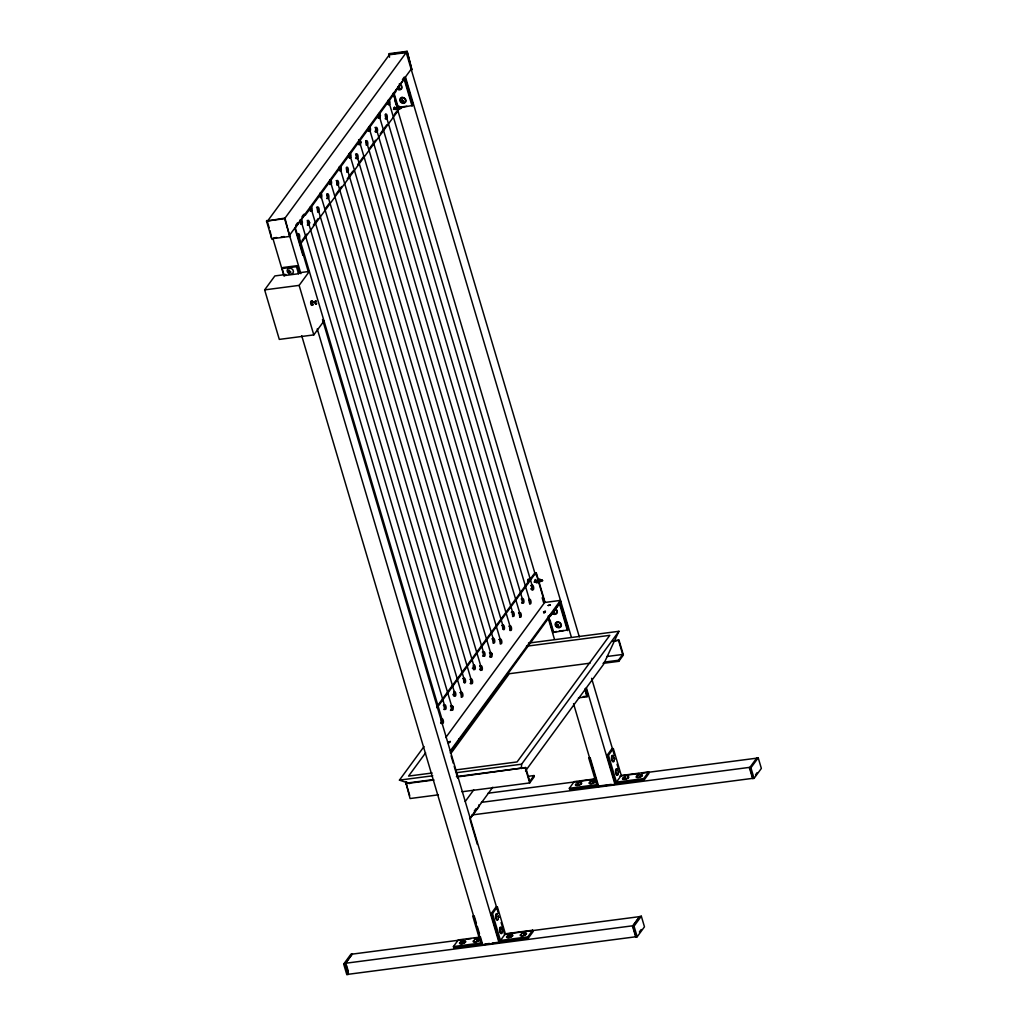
<?xml version="1.0" encoding="UTF-8"?>
<svg xmlns="http://www.w3.org/2000/svg" width="1026" height="1026" viewBox="0 0 1026 1026"><rect width="100%" height="100%" fill="white"/><g stroke="black" fill="none" stroke-linecap="round" stroke-linejoin="round"><path stroke-width="1.5" d="M540.138 580.062L539.638 578.972L540.664 581.332L541.613 579.754L542.703 580.626L541.882 580.46M316.38 304.222L315.136 303.196L315.739 300.733M316.495 303.901L316.585 302.991M399.229 106.819L399.306 108.435L400.602 108.243L399.601 108.128L398.87 106.05L399.589 108.884L400.589 108.692L400.845 106.832L400.691 108.089M539.997 579.728C539.291 583.653 541.882 579.395 542.51 580.678M521.336 768.564L521.606 764.19L618.922 631.298L528.493 643.097M394.42 108.384C394.471 104.383 394.728 109.705 396.6 109.256M535.187 581.306L535.29 579.498L535.739 581.178M535.764 581.229C535.174 578.292 536.893 584.717 537.855 581.319M400.679 107.255L401.807 107.768M541.459 580.998L541.946 580.357M524.491 934.122L523.722 934.763M399.255 108.115L398.037 108.987L396.69 106.306L397.678 109.641L398.678 109.654L399.255 108.294M539.496 579.677L539.548 580.075M315.033 301.695L315.495 300.721L316.149 301.195M537.855 581.486C536.931 586.372 532.417 576.779 536.79 582.242M540.022 581.203L538.791 582.742L537.291 579.959L538.227 581.973L539.445 581.101M399.05 88.018C397.908 85.068 396.985 89.865 399.627 87.838M403.026 101.459C401.653 98.509 401.23 103.549 403.808 101.112M557.144 624.295L557.169 625.116M396.959 109.128C395.1 111.244 392.74 105.319 396.023 109.333M543.818 613.086L545.306 612.214M618.922 631.298L603.544 664.361L525.517 770.898M539.907 581.383C538.329 584.05 537.611 577.574 537.342 580.113M317.509 211.843L317.893 211.382A2.36 0.923 82.6 0 0 317.803 208.355A2.36 0.923 82.6 0 0 316.534 207.355M289.358 270.389L289.601 271.928L290.986 272.095M477.411 940.38L476.654 940.906M266.516 221.09L284.971 218.076L289.717 236.429L271.749 238.776L266.516 221.09L284.587 218.679L406.232 52.57L579.318 636.889M389.534 57.251L389.136 53.647L407.104 51.3L411.862 69.653L407.104 51.3M267.696 220.885L389.354 54.763L406.232 52.57M271.749 238.776L270.056 230.735M295.77 225.245L297.54 222.822M301.965 216.781L303.734 214.37L304.158 215.781L294.911 228.4L302.875 255.282M402.449 79.566L404.218 77.155L412.606 105.447L400.858 107.55M289.512 235.3L411.157 69.191M395.831 90.596L404.154 79.233L412.119 106.114M361.037 142.075L359.254 144.499L360.344 144.358L502.83 625.398L501.752 625.539M380.518 115.489L378.735 117.926L379.812 117.785L522.298 598.799L521.221 598.94M309.775 222.539L308.005 224.951L309.082 224.822L451.555 705.811L450.478 705.952M324.024 320.946L313.802 334.899L279.303 339.401L264.644 289.883L274.865 275.93L285.831 274.493M302.067 240.52L306.774 234.082M313.366 225.079L318.073 218.653M324.665 209.65L329.384 203.225M335.977 194.222L341.62 186.501M347.275 178.793L352.918 171.073M357.625 164.647L364.217 155.644M368.937 149.206L375.529 140.203M380.236 133.778L386.828 124.774M394.356 114.489L396.241 111.911M282.099 268.543L282.83 267.542L297.194 265.67L299.297 272.749L298.566 273.737L284.189 275.609L282.099 268.543L296.463 266.67L297.194 265.67M300.323 244.226L398.268 110.487L393.42 94.148M284.189 275.609L284.92 274.622M264.644 289.883L299.13 285.382L309.352 271.428L298.374 272.865M312.584 301.246A2.232 0.872 82.6 0 0 311.391 302.054L313.687 301.811L313.045 302.324M312.417 302.696L311.391 302.401M311.737 305.376L313.148 304.324L311.506 305.248A2.232 0.872 82.6 0 1 310.686 302.144A2.232 0.872 82.6 0 1 311.878 301.349M436.832 706.696L534.803 572.918L535.88 572.777L544.678 602.48L445.771 737.553M436.973 707.837L535.88 572.777M409.746 783.582L399.447 780.132L424.007 746.582M441.013 723.356L442.899 720.778M450.465 710.454L453.3 706.593M470.306 683.367L472.191 680.777M490.146 656.268L492.044 653.69M425.61 752.84L408.579 776.079L432.164 773.001M438.41 794.829L410.067 798.536L406.027 783.184L432.792 779.683M450.273 750.917L560.491 600.415L544.678 602.48M450.581 751.981L560.799 601.48M450.234 752.892L459.481 740.272L459.058 738.861M451.004 753.302L509.281 673.723L590.04 663.181M548.205 616.049L553.065 632.478L556.425 631.439M553.065 632.478L567.929 629.938L559.542 601.646M343.684 964.094L350.982 954.129L352.418 953.936L345.121 963.901L343.684 964.094L346.826 974.7L348.263 974.508L345.121 963.901M636.094 936.738L348.648 974.238L345.403 963.273L352.098 954.142L463.252 939.636M465.253 801.498L473.73 789.917M474.269 811.027L476.038 808.616M470.177 818.12L492.788 787.25M469.857 819.03L479.104 806.398L478.693 804.987M457.622 776.9L525.684 767.563L529.762 781.363L534.02 775.553L534.341 776.605L529.711 782.928L462.021 791.751M612.33 641.481L618.986 640.16L623.385 655.011L618.768 661.321L603.019 663.373M578.446 697.86L587.064 696.731L585.346 688.626M604.276 662.116L618.447 660.257L622.705 654.447L618.627 640.66M480.373 936.789L482.579 944.241L453.838 947.986L453.415 946.575L458.289 939.931L479.527 937.161M569.353 788.263L596.657 784.698L588.693 757.829L590.13 757.637L598.517 785.929L569.776 789.674L569.353 788.263L574.214 781.62L595.452 778.849M505.356 933.788L532.661 930.223L533.084 931.646L528.21 938.29L499.47 942.035L491.082 913.743L495.956 907.099L497.392 906.907L505.356 933.788L500.483 940.432L492.518 913.55L497.392 906.907M621.281 775.476L648.599 771.924L649.009 773.335L644.148 779.978L615.408 783.723L607.02 755.431L611.894 748.788L613.33 748.595L621.281 775.476L616.421 782.12L608.456 755.251L613.33 748.595M497.828 919.847L497.7 920.027A3.283 1.282 82.6 0 1 495.956 918.321A3.283 1.282 82.6 0 1 495.968 914.179L496.225 913.82A3.283 1.282 82.6 0 1 497.572 914.499M500.483 940.432L527.787 936.866L532.661 930.223M616.421 782.12L643.725 778.567L648.599 771.924M345.403 963.273L632.837 925.773L639.531 916.641L504.548 934.25M632.593 926.375L639.891 916.398L641.327 916.218L644.469 926.824L637.172 936.789L635.735 936.982L632.593 926.375L634.03 926.183L641.327 916.218M749.48 767.961L756.778 757.996L758.214 757.816L761.356 768.423L754.059 778.388L752.622 778.58L749.48 767.961L750.917 767.781L758.214 757.816M639.378 931.993L641.212 929.505M755.508 774.874L757.188 772.591M313.148 304.337L312.212 305.158A2.232 0.872 82.6 0 1 311.391 302.054L313.751 301.734M394.638 109.32L393.445 109.346M398.396 108.833L397.216 108.859L396.587 107.204M535.405 582.242L533.995 581.986M539.522 580.395L541.253 581.293M463.495 942.432L462.251 942.868M510.563 936.289L509.473 936.712M545.152 612.304L543.972 612.317L545.486 611.15L543.485 611.919L545.357 611.855M540.445 581.575L541.369 581.152M578.933 784.377L577.458 784.48M626.001 778.234L624.475 778.247M554.54 612.458L553.822 612.33M558.67 625.873L557.798 625.77M317.714 211.689L318.791 211.548L461.277 692.55L460.199 692.691M463.226 941.047L464.009 940.945A3.283 1.141 -16.5 0 1 465.624 941.971A3.283 1.141 -16.5 0 1 462.021 943.689L461.225 943.792A3.283 1.141 -16.5 0 1 460.854 941.842M476.885 939.265L477.667 939.162A3.283 1.141 -16.5 0 1 479.283 940.188A3.283 1.141 -16.5 0 1 475.666 941.906L474.884 942.009A3.283 1.141 -16.5 0 1 473.422 940.804M510.294 934.904L511.076 934.801A3.283 1.141 -16.5 0 1 512.692 935.84A3.283 1.141 -16.5 0 1 509.088 937.559L508.293 937.661A3.283 1.141 -16.5 0 1 506.523 936.969A3.283 1.141 -16.5 0 1 508.665 935.366M523.953 933.121L524.735 933.019A3.283 1.141 -16.5 0 1 526.351 934.058A3.283 1.141 -16.5 0 1 522.734 935.776L521.952 935.879A3.283 1.141 -16.5 0 1 520.49 934.66M388.649 54.314L406.617 51.967M388.546 104.537L389.623 104.395L532.096 585.397L531.019 585.538M402.538 106.755L406.86 106.204M397.19 110.628L398.268 110.487M385.827 118.657L386.905 118.516L529.39 599.53M369.001 131.2L370.078 131.059L512.564 612.099L511.487 612.24M366.397 145.192L367.475 145.051L509.96 626.065L508.883 626.206M349.597 157.735L350.674 157.594L493.147 638.595M356.638 158.517L357.715 158.376L500.201 639.403L499.123 639.544M346.955 171.752L348.032 171.611L490.518 652.626L489.44 652.767M330.128 184.282L331.206 184.141L473.691 665.169M327.461 198.364L328.538 198.223L471.024 679.25L469.946 679.392M310.711 210.83L311.789 210.689L454.261 691.678M273.737 237.917L276.738 237.519M281.227 236.942L284.215 236.544M298.361 238.122L299.438 237.981L441.911 718.97L440.834 719.111M559.298 631.067L563.62 630.503M526.441 646.226L609.79 635.351L517.091 761.933L455.762 769.923M482.323 652.061L483.4 651.92L340.914 170.906M614.266 640.775L618.986 640.16M606.969 656.499L622.705 654.447M462.829 678.661L463.906 678.519L321.42 197.505M443.36 705.26L444.438 705.118L302.003 224.053L300.926 224.194A2.36 0.923 82.6 0 0 301.221 221.719A2.36 0.923 82.6 0 0 300.195 219.705M583.243 696.628L587.552 696.064M399.447 780.132L432.754 775.784M456.557 772.681L521.606 764.19M607.02 755.431L608.456 755.251M406.796 781.979L405.719 782.12L409.682 795.483M456.403 776.605L525.684 767.563M405.668 783.672L433.998 779.978M527.723 776.374L534.02 775.553M488.055 793.213L576.997 781.62M580.165 781.196L596.055 779.132M619.871 776.028L638.929 773.54M642.109 773.117L756.444 758.201M599.428 785.929L611.329 784.377M481.374 802.358L749.75 767.345L752.597 776.938M471.909 814.977L753.007 778.311M491.082 913.743L492.518 913.55M466.432 939.226L471.203 938.598M474.371 938.187L479.142 937.572M453.415 946.575L480.719 943.009L472.768 916.128L474.204 915.949L476.41 923.387M484.977 944.048L489.44 943.458M492.416 943.074L498.367 942.304M518.592 612.958L519.669 612.817L377.183 131.803L376.106 131.944A2.36 0.923 82.6 0 0 376.285 128.904A2.36 0.923 82.6 0 0 374.939 127.609M449.85 742.067L448.452 743.324M539.419 579.908L540.074 580.306M402.769 101.394L401.756 100.061M527.903 579.716L530.404 581.191M558.529 625.155L557.682 624.334M554.527 611.714L553.694 610.88M535.059 581.999L535.2 581.165M403 100.586L402.384 99.92M398.229 87.672L397.767 86.62M315.623 304.286L315.02 302.26M529.634 580.19L529.339 579.639A3.155 1.231 82.6 0 0 528.069 579.369L527.697 580.421A3.155 1.231 82.6 0 0 527.941 583.538M750.917 767.781L754.059 778.388M618.447 660.257L618.768 661.321M643.725 778.567L644.148 779.978M591.592 678.314L614.317 755.033M617.049 764.242L618.409 768.846M405.45 77.001L571.328 637.031M586.333 687.664L614.959 784.326L598.081 786.532L573.534 703.669M405.232 78.194L406.591 82.798M407.502 85.863L409.772 93.533M411.593 99.676L412.965 104.28M562.492 609.072L564.762 616.754M566.583 622.885L567.942 627.489M586.115 688.856L587.488 693.461M567.442 630.605L559.478 603.724L550.231 616.344L549.808 614.933M584.858 689.267L587.064 696.731M395.715 90.288L396.023 91.34L305.273 215.268L304.966 214.203M536.252 572.662L538.073 578.792M539.432 583.396L544.883 601.813M394.266 93.917L397.793 105.832M550.026 619.896L553.553 631.811M393.317 93.058L397.306 106.499M394.92 100.676L396.28 105.28M397.652 109.885L535.354 574.791M542.177 597.799L543.536 602.403M548.089 617.755L554.45 639.236M634.03 926.183L637.172 936.789M632.837 925.773L635.684 935.366M525.312 768.064L529.711 782.928M527.787 936.866L528.21 938.29M295.231 227.503L308.403 271.993M322.497 319.561L498.38 913.345M501.111 922.554L502.471 927.158M503.381 930.223L504.754 934.827M451.119 755.88L453.325 763.344M454.21 766.332L457.75 778.285M470.306 820.518L477.385 844.411M284.587 218.679L300.875 273.66M317.239 328.897L499.034 942.637L482.143 944.843L301.708 335.707M296.463 266.67L298.566 273.737M299.13 285.382L313.802 334.899M477.282 926.375L479.488 933.814M273.083 239.045L283.984 275.866M267.004 220.423L269.184 227.798M346.519 965.312L348.263 971.212M618.229 771.873C619.153 774.245 618.652 769.372 618.229 771.873A3.283 1.282 82.6 0 1 618.191 773.54M502.291 930.184C503.253 932.544 502.663 927.709 502.291 930.184A3.283 1.282 82.6 0 1 501.945 933.109L501.688 933.468A3.283 1.282 82.6 0 1 499.931 931.762A3.283 1.282 82.6 0 1 499.944 927.619L500.213 927.26A3.283 1.282 82.6 0 1 502.06 929.364M296.976 234.069A2.36 0.923 82.6 0 1 298.412 235.185A2.36 0.923 82.6 0 1 298.156 238.353M307.236 220.475A2.36 0.923 82.6 0 1 308.364 223.373A2.36 0.923 82.6 0 1 307.3 224.989M348.648 157.465A2.36 0.923 82.6 0 1 348.237 156.516M349.34 153.695A2.36 0.923 82.6 0 1 349.956 156.144A2.36 0.923 82.6 0 1 349.379 157.901M350.174 153.259A2.36 0.923 82.6 0 1 351.02 156.298A2.36 0.923 82.6 0 1 349.969 157.619A2.36 0.923 82.6 0 1 349.109 154.58M349.289 153.605A2.36 0.923 82.6 0 1 349.456 153.284M289.294 272.005A1.577 1.347 36.2 0 1 288.896 271.326M288.832 270.954A1.577 1.347 36.2 0 1 289.011 270.274M312.981 304.363A1.924 0.757 82.6 0 1 311.994 304.594A1.924 0.757 82.6 0 1 311.532 302.054A1.924 0.757 82.6 0 1 312.443 301.375M498.085 915.923A3.283 1.282 82.6 0 1 498.161 919.116M617.767 770.282A3.283 1.282 82.6 0 0 616.139 768.949L615.882 769.308A3.283 1.282 82.6 0 0 615.869 773.45A3.283 1.282 82.6 0 0 617.614 775.156L617.883 774.797A3.283 1.282 82.6 0 0 618.075 774.245M613.792 756.842A3.283 1.282 82.6 0 0 612.163 755.508L611.894 755.867A3.283 1.282 82.6 0 0 611.881 760.01A3.283 1.282 82.6 0 0 613.638 761.715L613.907 761.356A3.283 1.282 82.6 0 0 614.023 757.611M555.348 608.803A3.283 2.796 36.2 0 1 555.502 614.266L554.72 614.369A3.283 2.796 36.2 0 1 551.796 612.894M399.229 84.017A3.283 2.796 36.2 0 1 400.178 89.775L399.396 89.878A3.283 2.796 36.2 0 1 397.062 89.018M579.947 782.633A3.283 1.141 -16.5 0 1 581.562 783.672A3.283 1.141 -16.5 0 1 577.946 785.377L577.163 785.493A3.283 1.141 -16.5 0 1 576.163 783.902M577.523 783.197A3.283 1.141 -16.5 0 1 578.331 782.928M593.592 780.85A3.283 1.141 -16.5 0 1 595.208 781.889A3.283 1.141 -16.5 0 1 591.604 783.607L590.822 783.71A3.283 1.141 -16.5 0 1 590.437 781.748M591.181 781.427A3.283 1.141 -16.5 0 1 592.81 780.953M473.884 940.419A3.283 1.141 -16.5 0 1 474.499 940.06M520.952 934.288A3.283 1.141 -16.5 0 1 521.567 933.917M627.707 776.49A3.283 1.141 -16.5 0 1 628.476 777.708A3.283 1.141 -16.5 0 1 625.014 779.247L624.231 779.35A3.283 1.141 -16.5 0 1 623.231 777.759M624.59 777.067A3.283 1.141 -16.5 0 1 625.398 776.797M640.673 774.72A3.283 1.141 -16.5 0 1 642.276 775.746A3.283 1.141 -16.5 0 1 638.672 777.464L637.89 777.567A3.283 1.141 -16.5 0 1 637.505 775.605M639.057 775.015A3.283 1.141 -16.5 0 1 639.878 774.822M311.429 206.636A2.36 0.923 82.6 0 1 312.084 209.702A2.36 0.923 82.6 0 1 311.019 210.753A2.36 0.923 82.6 0 1 310.173 207.868M320.715 192.978A2.36 0.923 82.6 0 1 321.831 196.171A2.36 0.923 82.6 0 1 320.522 197.184A2.36 0.923 82.6 0 1 320.086 193.465M330.821 179.96A2.36 0.923 82.6 0 1 331.539 183.154A2.36 0.923 82.6 0 1 330.385 184.077A2.36 0.923 82.6 0 1 329.667 180.884M340.183 166.404A2.36 0.923 82.6 0 1 341.286 169.777A2.36 0.923 82.6 0 1 339.837 170.342A2.36 0.923 82.6 0 1 339.734 166.571M359.677 139.831A2.36 0.923 82.6 0 1 360.742 143.255A2.36 0.923 82.6 0 1 359.28 143.717A2.36 0.923 82.6 0 1 359.215 139.972M369.629 126.673A2.36 0.923 82.6 0 1 370.476 129.892A2.36 0.923 82.6 0 1 369.27 130.866A2.36 0.923 82.6 0 1 368.629 127.481M379.171 113.258A2.36 0.923 82.6 0 1 380.223 116.182A2.36 0.923 82.6 0 1 379.184 117.772A2.36 0.923 82.6 0 1 378.312 114.579M388.995 100.022A2.36 0.923 82.6 0 1 389.957 103.087A2.36 0.923 82.6 0 1 388.828 104.395A2.36 0.923 82.6 0 1 388.059 101.099M388.315 100.24A2.36 0.923 82.6 0 1 388.508 100.009M310.352 206.777A2.36 0.923 82.6 0 1 311.019 209.458A2.36 0.923 82.6 0 1 310.275 211.074M319.894 193.273A2.36 0.923 82.6 0 1 320.715 195.415A2.36 0.923 82.6 0 1 320.394 197.595M327.076 198.569A2.36 0.923 82.6 0 1 326.819 198.467M326.896 193.991A2.36 0.923 82.6 0 1 327.794 196.338A2.36 0.923 82.6 0 1 327.307 198.518M329.744 180.101A2.36 0.923 82.6 0 1 330.487 182.718A2.36 0.923 82.6 0 1 329.808 184.5M336.105 180.679A2.36 0.923 82.6 0 1 337.426 182.333A2.36 0.923 82.6 0 1 337.079 185.206L338.259 184.949L480.745 665.964L479.668 666.105A2.36 0.923 82.6 0 1 481.117 667.413A2.36 0.923 82.6 0 1 480.758 670.465M346.365 167.418A2.36 0.923 82.6 0 1 347.263 169.765A2.36 0.923 82.6 0 1 346.775 171.945M339.362 166.687A2.36 0.923 82.6 0 1 340.042 170.701M356.048 158.62A2.36 0.923 82.6 0 1 355.573 157.991M355.573 154.092A2.36 0.923 82.6 0 1 356.817 155.503A2.36 0.923 82.6 0 1 356.727 158.414M358.6 139.972A2.36 0.923 82.6 0 1 359.69 142.922A2.36 0.923 82.6 0 1 358.6 144.448M365.769 140.806A2.36 0.923 82.6 0 1 366.667 142.755A2.36 0.923 82.6 0 1 366.474 145.102M368.116 130.892A2.36 0.923 82.6 0 1 367.898 130.482M368.796 127.109A2.36 0.923 82.6 0 1 369.411 129.545A2.36 0.923 82.6 0 1 368.86 131.315M375.401 131.944A2.36 0.923 82.6 0 1 374.939 131.2M378.799 114.361A2.36 0.923 82.6 0 1 379.069 117.221A2.36 0.923 82.6 0 1 378.03 117.836M385.34 114.309A2.36 0.923 82.6 0 1 386.212 117.336A2.36 0.923 82.6 0 1 385.16 118.683M387.443 104.075A2.36 0.923 82.6 0 1 387.238 103.588M388.392 100.766A2.36 0.923 82.6 0 1 388.405 104.69M558.619 622.423A2.757 2.347 36.2 0 1 559.85 627.014M557.913 627.219A2.757 2.347 36.2 0 1 555.835 625.411M555.848 623.513A2.757 2.347 36.2 0 1 556.669 622.628M557.272 622.397A2.757 2.347 36.2 0 1 557.926 622.32M555.489 609.354A2.757 2.347 36.2 0 1 555.694 613.663M553.719 613.715A2.757 2.347 36.2 0 1 552.527 612.958M531.301 589.527A2.36 0.923 82.6 0 1 530.904 588.578M530.878 585.808A2.36 0.923 82.6 0 1 531.263 585.333M531.506 585.32A2.36 0.923 82.6 0 1 532.571 587.616A2.36 0.923 82.6 0 1 532.032 589.976M528.8 599.389A2.36 0.923 82.6 0 1 529.852 601.313A2.36 0.923 82.6 0 1 529.608 603.839M521.721 598.607A2.36 0.923 82.6 0 1 522.875 601.698A2.36 0.923 82.6 0 1 521.618 602.89M518.617 612.894A2.36 0.923 82.6 0 1 520.054 614.305A2.36 0.923 82.6 0 1 519.669 617.319M511.435 612.33A2.36 0.923 82.6 0 1 511.615 612.047M512.32 612.086A2.36 0.923 82.6 0 1 513.141 614.6A2.36 0.923 82.6 0 1 512.538 616.562M509.447 626.001A2.36 0.923 82.6 0 1 510.435 628.168A2.36 0.923 82.6 0 1 510.05 630.528M502.291 625.18A2.36 0.923 82.6 0 1 503.266 626.848A2.36 0.923 82.6 0 1 503.24 629.336M499.162 639.467A2.36 0.923 82.6 0 1 500.598 640.878A2.36 0.923 82.6 0 1 500.201 643.892M491.941 638.967A2.36 0.923 82.6 0 1 492.121 638.647M492.826 638.634A2.36 0.923 82.6 0 1 493.673 641.096A2.36 0.923 82.6 0 1 493.108 643.135M490.107 657.166A2.36 0.923 82.6 0 1 489.851 656.948M490.005 652.587A2.36 0.923 82.6 0 1 490.967 654.793A2.36 0.923 82.6 0 1 490.582 657.115M482.861 656.242A2.36 0.923 82.6 0 1 482.618 655.935M482.63 651.766A2.36 0.923 82.6 0 1 483.759 653.241A2.36 0.923 82.6 0 1 483.746 655.986M479.796 669.721A2.36 0.923 82.6 0 1 479.604 669.208M472.614 668.631A2.36 0.923 82.6 0 1 472.447 668.08M473.461 665.31A2.36 0.923 82.6 0 1 474.217 667.913A2.36 0.923 82.6 0 1 473.55 669.734M470.498 679.148A2.36 0.923 82.6 0 1 471.55 682.175A2.36 0.923 82.6 0 1 470.421 683.572M463.252 678.327A2.36 0.923 82.6 0 1 464.355 680.046A2.36 0.923 82.6 0 1 464.214 682.7M453.056 694.961A2.36 0.923 82.6 0 1 452.928 694.371M454.108 692.037A2.36 0.923 82.6 0 1 454.749 694.769A2.36 0.923 82.6 0 1 453.967 696.295M460.161 692.73A2.36 0.923 82.6 0 1 461.687 694.127A2.36 0.923 82.6 0 1 461.123 697.09M450.863 705.696A2.36 0.923 82.6 0 1 452.094 708.645A2.36 0.923 82.6 0 1 450.889 710.069M444.066 709.517A2.36 0.923 82.6 0 1 443.809 709.274M443.809 704.913A2.36 0.923 82.6 0 1 444.951 706.965A2.36 0.923 82.6 0 1 444.54 709.53M440.834 722.804A2.36 0.923 82.6 0 1 440.654 722.278M440.616 719.508A2.36 0.923 82.6 0 1 442.142 720.38A2.36 0.923 82.6 0 1 441.796 723.638M405.539 101.035A2.757 2.347 36.2 0 1 403.936 102.754M402.59 102.728A2.757 2.347 36.2 0 1 401.333 102.049M400.512 100.92A2.757 2.347 36.2 0 1 403.295 97.932M403.949 98.201A2.757 2.347 36.2 0 1 405.539 100.394M401.525 87.787A2.757 2.347 36.2 0 1 399.755 89.352M398.396 89.224A2.757 2.347 36.2 0 1 397.755 88.916M399.512 84.555A2.757 2.347 36.2 0 1 401.448 86.505M593.682 781.068A2.757 0.962 -16.5 0 1 593.798 782.684A2.757 0.962 -16.5 0 1 589.681 783.159M590.014 782.312A2.757 0.962 -16.5 0 1 590.463 782.004M580.023 782.851A2.757 0.962 -16.5 0 1 580.421 784.313A2.757 0.962 -16.5 0 1 576.266 785.121M576.022 784.941A2.757 0.962 -16.5 0 1 576.073 784.415M478.68 939.508A2.757 0.962 -16.5 0 1 476.577 941.509A2.757 0.962 -16.5 0 1 473.794 940.932M463.47 941.201A2.757 0.962 -16.5 0 1 464.714 942.471A2.757 0.962 -16.5 0 1 460.328 943.433M460.084 943.253A2.757 0.962 -16.5 0 1 460.148 942.714M460.43 942.407A2.757 0.962 -16.5 0 1 461.444 941.804M510.538 935.071A2.757 0.962 -16.5 0 1 511.987 936.174A2.757 0.962 -16.5 0 1 507.793 937.405A2.757 0.962 -16.5 0 1 508.511 935.661M525.748 933.365A2.757 0.962 -16.5 0 1 523.991 935.263A2.757 0.962 -16.5 0 1 520.746 935.084M497.546 919.578A2.757 1.077 82.6 0 1 495.84 916.654A2.757 1.077 82.6 0 1 497.2 914.551M501.996 931.89A2.757 1.077 82.6 0 1 500.406 932.377A2.757 1.077 82.6 0 1 500.047 928.197A2.757 1.077 82.6 0 1 501.765 929.171M627.63 776.733A2.757 0.962 -16.5 0 1 627.489 778.183A2.757 0.962 -16.5 0 1 623.731 779.093M623.333 778.978A2.757 0.962 -16.5 0 1 623.436 777.965M640.75 774.925A2.757 0.962 -16.5 0 1 641.135 776.4A2.757 0.962 -16.5 0 1 636.979 777.195M637.082 776.182A2.757 0.962 -16.5 0 1 637.531 775.861M613.702 760.984A2.757 1.077 82.6 0 1 612.189 760.253A2.757 1.077 82.6 0 1 611.945 756.585A2.757 1.077 82.6 0 1 613.42 756.675M617.806 774.13A2.757 1.077 82.6 0 1 616.344 774.066A2.757 1.077 82.6 0 1 615.831 770.385A2.757 1.077 82.6 0 1 617.203 769.795M498.303 916.346L498.713 917.5L498.303 916.346M614.228 758.034L614.651 759.189L614.228 758.034M394.022 108.179L394.369 109.064L394.022 108.179M461.392 940.88L462.906 940.534L461.456 940.791M475.038 939.098L476.551 938.752L475.038 939.098M508.46 934.75L509.973 934.391L508.46 934.75M522.106 932.967L523.619 932.608L522.106 932.967M577.317 782.569L578.831 782.222L577.317 782.569M590.976 780.799L592.489 780.44L590.976 780.799M624.398 776.438L625.911 776.079L624.449 776.349M638.044 774.656L639.557 774.297L638.108 774.566M289.011 271.557C289.576 274.468 291.512 270.223 289.011 271.557M552.963 611.791C553.527 614.702 555.464 610.457 552.963 611.791M556.951 625.232C557.516 628.143 559.439 623.898 556.951 625.232M448.17 742.029L450.363 741.516L448.17 742.029M548.166 605.481L550.385 605.071L548.166 605.481M402.012 97.406L401.615 97.47A3.283 2.796 36.2 0 0 403.372 103.318L404.154 103.216A3.283 2.796 36.2 0 0 402.397 97.367L402.012 97.406M289.409 268.222L289.011 268.273A3.283 2.796 36.2 0 0 290.756 274.134L291.538 274.032A3.283 2.796 36.2 0 0 289.794 268.171L289.409 268.222M557.336 621.897L556.938 621.961A3.283 2.796 36.2 0 0 558.695 627.809L559.478 627.707A3.283 2.796 36.2 0 0 557.721 621.846L557.336 621.897M297.809 234.8A2.36 0.923 82.6 0 0 299.002 238.301A2.36 0.923 82.6 0 0 299.412 234.774A2.36 0.923 82.6 0 0 297.809 234.8M307.569 221.283A2.36 0.923 82.6 0 0 308.621 225.002A2.36 0.923 82.6 0 0 309.224 221.731A2.36 0.923 82.6 0 0 307.569 221.283M317.316 207.945A2.36 0.923 82.6 0 0 318.342 211.702A2.36 0.923 82.6 0 0 318.971 208.483A2.36 0.923 82.6 0 0 317.316 207.945M300.515 220.462A2.36 0.923 82.6 0 0 301.541 224.207A2.36 0.923 82.6 0 0 302.17 220.988A2.36 0.923 82.6 0 0 300.515 220.462M463.662 679.379A2.36 0.923 82.6 0 0 464.868 682.88A2.36 0.923 82.6 0 0 465.265 679.34A2.36 0.923 82.6 0 0 463.662 679.379M327.012 194.825A2.36 0.923 82.6 0 0 328.153 198.428A2.36 0.923 82.6 0 0 328.641 195.017A2.36 0.923 82.6 0 0 327.012 194.825M336.733 181.628A2.36 0.923 82.6 0 0 337.926 185.142A2.36 0.923 82.6 0 0 338.349 181.628A2.36 0.923 82.6 0 0 336.733 181.628M346.48 168.238A2.36 0.923 82.6 0 0 347.609 171.855A2.36 0.923 82.6 0 0 348.109 168.444A2.36 0.923 82.6 0 0 346.48 168.238M356.202 155.016A2.36 0.923 82.6 0 0 357.381 158.568A2.36 0.923 82.6 0 0 357.817 155.08A2.36 0.923 82.6 0 0 356.202 155.016M365.936 141.768A2.36 0.923 82.6 0 0 367.128 145.282A2.36 0.923 82.6 0 0 367.539 141.755A2.36 0.923 82.6 0 0 365.936 141.768M375.708 128.199A2.36 0.923 82.6 0 0 376.722 131.969A2.36 0.923 82.6 0 0 377.363 128.763A2.36 0.923 82.6 0 0 375.708 128.199M385.43 114.976A2.36 0.923 82.6 0 0 386.494 118.683A2.36 0.923 82.6 0 0 387.071 115.399A2.36 0.923 82.6 0 0 385.43 114.976M531.827 586.102A2.36 0.923 82.6 0 0 532.879 589.835A2.36 0.923 82.6 0 0 533.482 586.59A2.36 0.923 82.6 0 0 531.827 586.102M529.147 600.236A2.36 0.923 82.6 0 0 530.237 603.916A2.36 0.923 82.6 0 0 530.788 600.582A2.36 0.923 82.6 0 0 529.147 600.236M522.08 599.492A2.36 0.923 82.6 0 0 523.196 603.134A2.36 0.923 82.6 0 0 523.709 599.774A2.36 0.923 82.6 0 0 522.08 599.492M519.425 613.535A2.36 0.923 82.6 0 0 520.503 617.203A2.36 0.923 82.6 0 0 521.054 613.869A2.36 0.923 82.6 0 0 519.425 613.535M512.384 612.612A2.36 0.923 82.6 0 0 513.372 616.408A2.36 0.923 82.6 0 0 514.039 613.24A2.36 0.923 82.6 0 0 512.384 612.612M509.73 626.604A2.36 0.923 82.6 0 0 510.666 630.451A2.36 0.923 82.6 0 0 511.397 627.425A2.36 0.923 82.6 0 0 509.73 626.604M502.625 626.001A2.36 0.923 82.6 0 0 503.689 629.707A2.36 0.923 82.6 0 0 504.266 626.411A2.36 0.923 82.6 0 0 502.625 626.001M499.957 640.109A2.36 0.923 82.6 0 0 501.047 643.789A2.36 0.923 82.6 0 0 501.599 640.455A2.36 0.923 82.6 0 0 499.957 640.109M492.903 639.262A2.36 0.923 82.6 0 0 493.942 642.994A2.36 0.923 82.6 0 0 494.558 639.749A2.36 0.923 82.6 0 0 492.903 639.262M490.197 653.639A2.36 0.923 82.6 0 0 491.428 657.076A2.36 0.923 82.6 0 0 491.775 653.485A2.36 0.923 82.6 0 0 490.197 653.639M483.182 652.498A2.36 0.923 82.6 0 0 484.182 656.281A2.36 0.923 82.6 0 0 484.836 653.1A2.36 0.923 82.6 0 0 483.182 652.498M480.489 666.72A2.36 0.923 82.6 0 0 481.604 670.363A2.36 0.923 82.6 0 0 482.117 666.99A2.36 0.923 82.6 0 0 480.489 666.72M473.396 666.156A2.36 0.923 82.6 0 0 474.628 669.593A2.36 0.923 82.6 0 0 474.987 666.002A2.36 0.923 82.6 0 0 473.396 666.156M470.793 679.802A2.36 0.923 82.6 0 0 471.755 683.624A2.36 0.923 82.6 0 0 472.46 680.533A2.36 0.923 82.6 0 0 470.793 679.802M461.007 693.448A2.36 0.923 82.6 0 0 462.2 696.949A2.36 0.923 82.6 0 0 462.611 693.422A2.36 0.923 82.6 0 0 461.007 693.448M453.967 692.486A2.36 0.923 82.6 0 0 455.044 696.167A2.36 0.923 82.6 0 0 455.595 692.832A2.36 0.923 82.6 0 0 453.967 692.486M451.273 706.722A2.36 0.923 82.6 0 0 452.466 710.236A2.36 0.923 82.6 0 0 452.876 706.722A2.36 0.923 82.6 0 0 451.273 706.722M444.207 705.926A2.36 0.923 82.6 0 0 445.387 709.453A2.36 0.923 82.6 0 0 445.823 705.965A2.36 0.923 82.6 0 0 444.207 705.926M441.565 719.803A2.36 0.923 82.6 0 0 442.629 723.522A2.36 0.923 82.6 0 0 443.219 720.239A2.36 0.923 82.6 0 0 441.565 719.803"/></g></svg>
